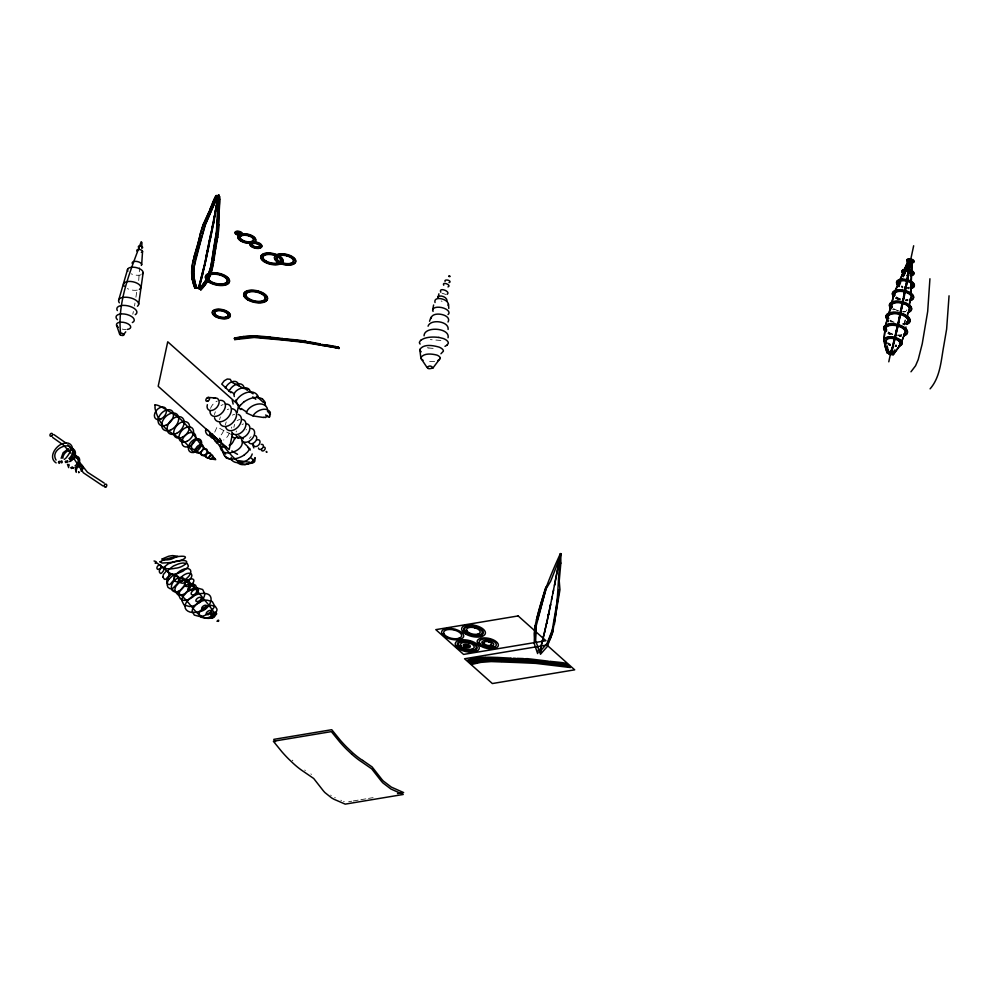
<?xml version="1.0" encoding="UTF-8"?>
<svg xmlns="http://www.w3.org/2000/svg" width="999" height="999" viewBox="0 0 999 999"><rect width="100%" height="100%" fill="white"/><g stroke="black" fill="none" stroke-linecap="round" stroke-linejoin="round"><path stroke-width="0.75" stroke-dasharray="5 3.75" d="M904.994 320.055L904.232 325.125M905.319 319.917L904.557 325M135.914 297.227L137 290.185M134.503 305.969L134.977 303.034M138.711 280.519L139.598 267.682M233.903 427.347L234.54 424.375M132.792 314.235L133.379 311.513M214.748 432.142L217.108 426.873L224.75 431.131M348.676 801.722L351.735 801.21M353.259 800.961L359.365 799.937M360.889 799.687L366.995 798.676M368.519 798.413L373.089 797.652M434.627 361.463L425.899 361.263M440.871 340.459L430.344 339.623M445.879 294.443L442.082 293.231M428.896 348.039L427.297 347.752M442.058 301.348L441.158 300.974M340.834 800.211L341.521 800.486M343.569 801.335L344.255 801.623M226.686 432.067L229.895 433.566M334.677 797.489L335.364 797.826M304.695 770.054L305.382 770.479M330.607 795.092L331.281 795.541M310.839 773.913L311.501 774.4M292.22 760.164L292.857 760.763M906.355 310.926A148.689 106.98 68.2 0 1 906.53 309.927M896.74 346.091A9.153 4.333 12.1 0 1 895.079 346.079M890.534 345.242A9.153 4.333 12.1 0 1 888.061 344.255M896.49 344.98A7.043 3.347 12.1 0 1 895.291 345.03M890.459 344.143A7.043 3.347 12.1 0 1 887.774 342.707M896.64 346.528A9.153 4.333 12.1 0 1 894.992 346.516M890.434 345.679A9.153 4.333 12.1 0 1 888.735 345.055M896.39 345.417A7.043 3.347 12.1 0 1 895.191 345.467M890.371 344.58A7.043 3.347 12.1 0 1 887.686 343.144M901.36 335.976A12.113 5.744 12.1 0 1 899.312 336.076M891.008 334.54A12.113 5.744 12.1 0 1 887.961 333.129M901.835 334.677A10.015 4.745 12.1 0 1 897.739 334.977M892.756 334.053A10.015 4.745 12.1 0 1 887.986 331.705M901.273 336.413A12.113 5.744 12.1 0 1 899.212 336.513M889.822 334.54A12.113 5.744 12.1 0 1 887.874 333.566M901.735 335.115A10.015 4.745 12.1 0 1 897.639 335.414M892.656 334.503A10.015 4.745 12.1 0 1 887.899 332.143M905.681 324.2A12.225 5.794 12.1 0 1 902.896 324.575M891.308 322.128A12.225 5.794 12.1 0 1 890.359 321.616M905.069 323.002A10.127 4.795 12.1 0 1 902.896 323.439M894.23 322.24A10.127 4.795 12.1 0 1 890.384 320.192M905.618 323.201A10.127 4.795 12.1 0 1 902.796 323.876M893.231 322.315A10.127 4.795 12.1 0 1 890.284 320.629M893.443 309.827A11.264 5.345 12.1 0 1 892.669 309.34M905.606 311.326A9.166 4.346 12.1 0 1 902.497 311.476M898.85 310.889A9.166 4.346 12.1 0 1 893.581 308.479M905.506 311.763A9.166 4.346 12.1 0 1 903.258 311.938M897.851 311.076A9.166 4.346 12.1 0 1 896.977 310.776M894.679 309.702A9.166 4.346 12.1 0 1 893.006 308.516M908.153 300.699A10.789 5.107 12.1 0 1 905.319 300.749M899.962 299.762A10.789 5.107 12.1 0 1 895.479 297.702M907.816 299.55A8.679 4.108 12.1 0 1 905.681 299.712M900.561 298.888A8.679 4.108 12.1 0 1 896.428 296.853M898.838 299.85A10.789 5.107 12.1 0 1 895.391 298.139M907.716 299.987A8.679 4.108 12.1 0 1 905.594 300.15M900.461 299.325A8.679 4.108 12.1 0 1 896.328 297.29M909.065 288.349A9.066 4.296 12.1 0 1 907.429 288.349M902.921 287.512A9.066 4.296 12.1 0 1 901.235 286.888M909.34 287.175A6.968 3.297 12.1 0 1 907.629 287.3M902.859 286.413A6.968 3.297 12.1 0 1 901.647 285.889M908.978 288.798A9.066 4.296 12.1 0 1 908.178 288.811M902.821 287.949A9.066 4.296 12.1 0 1 901.96 287.662M909.252 287.612A6.968 3.297 12.1 0 1 907.542 287.737M902.771 286.85A6.968 3.297 12.1 0 1 901.56 286.338M249.5 438.449A4.845 3.284 -48.3 0 1 251.074 436.638M246.066 429.907A7.98 5.395 -48.3 0 1 246.616 429.558M236.151 432.005A8.342 5.644 -48.3 0 1 236.438 430.969M242.02 424.538A8.342 5.644 -48.3 0 1 243.506 423.913M231.481 428.196A8.779 5.932 -48.3 0 1 231.818 427.01M237.125 420.629A8.779 5.932 -48.3 0 1 239.735 419.555M225.524 424.85A9.54 6.456 -48.3 0 1 226.249 421.928M232.405 415.159A9.54 6.456 -48.3 0 1 234.678 414.31M219.618 419.655A10.24 6.931 -48.3 0 1 220.404 416.92M227.273 409.665A10.24 6.931 -48.3 0 1 228.759 409.078M214.473 414.66A10.215 6.918 -48.3 0 1 215.397 411.8M221.066 405.557A10.215 6.918 -48.3 0 1 223.077 404.595M210.527 408.379A9.278 6.281 -48.3 0 1 217.307 401.024M229.258 433.179A9.128 6.181 -48.3 0 1 223.664 440.01M223.539 430.507A8.342 5.644 -48.3 0 1 218.544 437.15M137.275 290.122A8.779 4.158 12.1 0 1 127.348 288.599M141.096 274.787A7.98 3.784 12.1 0 1 131.194 273.838M126.111 329.545A7.243 3.434 12.1 0 1 122.24 329.071M433.141 348.339A21.741 10.302 12.1 0 1 428.896 347.964"/><path stroke-width="1.5" d="M61.151 458.304L63.137 452.722L68.469 448.713M62.825 458.279C62.762 454.095 67.482 449.587 71.416 450.012M67.457 464.31L68.706 467.657M68.906 464.373L69.156 465.884M247.402 390.322L244.206 387.999A9.603 6.494 -48.3 0 0 238.137 383.878A9.603 6.494 -48.3 0 0 229.708 389.985M217.008 220.392L216.446 231.968L214.186 245.042A148.689 106.98 68.2 0 0 213.686 248.064C211.726 260.439 210.989 273.938 203.072 284.29M217.345 220.255L218.119 195.804L218.943 195.317M884.152 337.562L885.389 326.823M910.951 282.979L910.651 294.68M911.275 282.854L910.976 294.555M949.05 295.804L946.627 329.121L943.855 345.342A148.689 83.804 80.5 0 0 943.318 348.376C940.933 362.312 939.822 377.697 930.094 388.848M219.143 211.763L217.707 211.738L218.781 212.375L218.531 224.725L219.118 212.25L218.057 211.626L219.143 211.763L219.593 204.97A80.632 58.017 68.2 0 0 219.78 199.638C218.594 200.112 221.978 194.655 215.921 195.679C212.924 199.538 218.681 198.014 214.885 197.652M252.66 242.108L251.673 241.496L252.984 242.432M910.963 281.918L911.45 272.402M911.288 281.78L911.775 272.265M217.395 237.063L218.431 231.893A58.929 42.408 68.2 0 0 218.581 230.357L218.843 225.087L217.545 224.151L218.519 225.212L218.257 230.494A58.929 42.408 68.2 0 1 218.107 232.018L217.395 237.063L216.259 236.875L217.645 237.375L215.597 248.676L214.136 248.626L215.534 249.126L214.285 257.767L213.848 260.639L212.375 260.589L213.848 260.639M910.201 265.135L910.139 267.257M910.539 265.01L910.464 267.133M193.781 271.716L193.781 268.544M141.758 246.778L141.958 242.395M929.932 278.746L927.684 311.501L922.239 343.781L918.231 359.515L915.571 365.759L910.976 371.79M259.503 247.852L258.516 246.803L259.84 247.665M193.706 269.518L193.818 274.575M218.818 211.9L219.268 205.107A80.632 58.017 68.2 0 0 219.443 199.763L218.506 198.651M142.545 251.461L141.671 264.66M911.525 271.353L911.7 261.738L910.139 260.814L910.189 261.9M911.85 271.216L912.025 261.601L908.341 260.427L899.537 280.657M560.839 563.136L559.228 580.906L559.964 589.735L552.609 632.679L547.077 646.778L540.459 654.283L541.433 649.874L547.015 643.543L552.435 629.695M63.786 443.331C56.044 444.792 47.59 457.542 56.144 462.912M193.943 268.806L193.993 266.596M254.658 461.401L255.107 457.629A5.694 3.859 -48.3 0 1 254.171 459.44L253.022 460.776M419.817 349.475C423.726 343.569 433.279 345.467 439.173 347.14A7.33 3.334 13.6 0 1 443.419 351.161L440.946 353.758M534.715 628.071L534.203 643.431L537.612 653.546L538.536 649.125L535.664 640.584L536.176 625.461M535.239 625.524L534.39 633.591L535.077 641.907L535.639 627.996L546.628 586.313L545.254 588.586L536.463 619.83M244.767 296.441L246.091 296.516M244.93 296.778C247.402 295.392 245.192 297.939 244.817 296.079M194.043 267.832L195.28 259.69L199.713 243.993A148.689 118.844 -32.2 0 0 200.512 241.046L204.882 225.349L217.957 195.542M138.674 304.208L143.157 272.64M886.338 331.481L886.625 329.508M906.592 322.877L906.742 321.865M553.646 624.088C558.841 600.799 557.517 577.135 560.789 553.733L560.839 563.099M554.383 624.487L559.178 589.572L551.885 632.217L546.965 645.004L550.724 637.837L553.159 630.182M907.604 315.759L907.916 313.736A148.689 106.98 68.2 0 1 908.079 312.724M215.197 249.263L213.511 260.764M910.401 299.688L909.552 304.72M279.308 263.873C280.794 263.349 276.536 262.962 279.383 263.424M194.293 265.871L199.875 244.256A148.689 118.844 -32.2 0 0 200.674 241.308L205.419 224.65L216.196 199.6L219.006 194.992M215.272 248.801L217.32 237.512M448.027 322.003C452.46 314.473 431.655 310.477 431.081 318.519M225.699 284.253L224.937 283.778M226.024 284.203L224.688 283.466L225.986 284.403M909.914 300.836L909.577 302.847M554.495 585.402L560.664 553.521L552.897 593.044M554.72 584.802L555.032 582.954M213.624 261.95L212.55 266.084A80.12 57.642 68.2 0 1 211.026 272.29L211.338 272.153A80.12 57.642 68.2 0 0 212.874 265.959L213.524 262.562M292.62 263.661L291.246 263.174L292.557 264.023M218.519 194.867L218.394 195.529M905.956 326.923L905.594 328.933M215.996 195.542L218.119 195.804L216.87 202.535M218.606 195.929L217.357 202.66M909.04 268.306L911.35 259.877L909.552 265.672M910.863 259.752L909.939 264.735M911.35 259.877L909.215 267.42M218.431 197.39A1.536 0.724 12.1 0 0 217.957 197.215L217.857 197.652A1.536 0.724 12.1 0 1 218.344 197.827L218.706 196.666M214.385 215.547L213.586 219.78M214.473 216.234L216.696 203.421M215.072 213.024L215.784 209.241M214.723 216.521L214.248 219.056M214.673 215.16L216.121 207.48L215.072 215.821M215.334 213.162L214.086 219.905M906.805 281.181L904.107 293.768M906.568 281.281L908.865 269.193M907.591 276.985L909.527 268.431M906.967 280.344L908.84 271.99M907.292 281.306L904.595 293.893M907.679 278.047L907.055 281.406M907.454 280.469L910.101 266.621M214.198 217.707L212.163 226.985M213.961 218.331L214.373 216.771M885.027 327.547L884.165 338.524M906.655 282.03L903.908 294.73M907.142 282.155L904.395 294.855M214.423 219.256L212.45 228.059M213.761 219.992L213.361 222.065A58.929 4.708 -75.4 0 1 213.099 223.401L210.364 236.488M214.261 220.13L213.861 222.19A58.929 4.708 -75.4 0 1 213.586 223.526L212.263 229.008M256.905 242.582L256.568 243.606L257.405 242.707L256.83 242.982M257.392 242.732L257.143 243.319M234.777 339.598L234.515 338.112L234.777 339.598L254.183 337.475L282.992 340.072A148.689 70.492 12.1 0 0 286.338 340.422L303.047 342.22L338.973 348.251L304.258 341.945L286.438 339.985A148.689 70.492 12.1 0 1 283.092 339.635L256.431 337.088L256.331 336.039A53.397 25.312 12.1 0 0 245.279 336.313L243.981 337.65L243.843 336.488A72.852 34.54 12.1 0 0 234.54 338.124M244.48 337.687L244.305 336.426M320.691 344.006L309.278 341.82C309.89 344.555 305.619 339.46 303.172 340.771A58.929 27.935 12.1 0 0 301.523 340.534L295.991 339.872L295.642 340.984L295.492 339.822L284.84 338.798M309.403 342.932L309.278 341.82M432.667 309.952L433.616 304.995M440.234 358.316L432.954 367.969C423.089 371.178 429.071 362.362 432.992 367.932M216.321 206.443L217.307 201.348A80.632 6.431 -75.4 0 0 218.132 197.015L218.619 197.153A80.632 6.431 -75.4 0 1 217.807 201.486L216.333 208.254A3.984 1.886 12.1 0 0 215.846 208.104L215.946 207.667A3.984 1.886 12.1 0 1 216.433 207.817L216.333 208.254M215.846 208.104L217.183 203.546M216.321 207.992L216.496 207.105M909.265 268.269L908.74 270.929M295.642 340.984L295.492 339.822M296.129 341.021L295.991 339.872M282.43 338.536L282.58 339.697L282.43 338.536L269.792 337.075L269.43 338.174L269.293 337.013L263.873 336.488A80.12 37.987 12.1 0 0 256.805 336.039L256.968 337.237L256.331 336.039M283.067 339.735L282.929 338.599L282.58 339.697M256.481 337.163L246.041 337.35L234.865 339.161M256.968 337.237L256.818 336.051M269.443 338.149L269.293 337.013M269.93 338.186L269.792 337.075M220.205 444.655C218.956 459.565 244.405 451.773 242.145 441.296M549.937 607.392L552.272 596.603M900.111 312.899L901.672 305.357A148.689 11.863 -75.4 0 1 902.272 302.485L903.895 295.729M900.611 313.024L901.96 306.431M207.193 250.849L209.328 240.472A148.689 11.863 -75.4 0 1 209.927 237.6L210.951 232.742M207.742 249.138L209.665 239.797L208.366 248.601M208.067 249.076L207.28 252.884M548.251 615.509L550.474 604.845M548.451 615.047L550.674 604.345M899.525 315.734L902.159 305.482A148.689 11.863 -75.4 0 1 902.759 302.61L904.382 295.854M901.872 305.369L902.06 304.42A148.689 11.863 -75.4 0 1 902.659 301.548L903.283 298.651M900.024 315.859L900.411 313.961M207.742 251.623L207.38 250.911L206.381 254.683M211.813 229.62L212.362 226.96M212.063 230.894L207.592 251.673L207.605 249.812M210.627 236.763L210.414 237.725A148.689 11.863 -75.4 0 0 209.815 240.597L212.05 229.97M219.68 273.801L219.418 274.425M273.863 253.996L273.601 254.608M287.038 254.782L286.676 255.844L287.525 254.907L286.95 255.207M551.523 599.637L553.633 590.022M899.137 317.645L899.924 314.797M206.868 253.346L207.13 252.085M212.188 230.319L212.537 228.609M207.617 252.21L202.447 274.363M903.496 296.666L904.095 294.755M899.325 317.67L898.526 320.542M899.525 316.708L898.8 321.653M903.358 300.711L903.158 301.686A148.689 11.863 -75.4 0 0 902.559 304.558L899.425 318.731M904.595 294.892L903.171 300.674M900.024 316.833L895.828 334.952M206.181 255.657L206.743 253.908M211.326 231.905L211.576 230.757M207.243 254.046L206.868 255.744A80.12 6.394 -75.4 0 1 205.469 262.163L205.107 263.261L204.882 262.5A53.397 4.258 -75.4 0 1 202.248 273.726L198.614 287.425L199.5 286.626A72.852 5.819 -75.4 0 0 202.347 275.474L201.848 275.349A72.852 5.819 -75.4 0 1 199.013 286.501L198.614 287.425M534.727 628.021C539.747 601.922 549.3 577.584 560.389 553.633L559.178 559.502L550.624 581.318L546.128 588.748L537.375 619.855M899.125 318.644L898.588 322.64M193.569 278.871L192.008 277.497A53.397 42.682 -32.2 0 1 191.958 267.345L193.369 266.908L192.008 266.908A80.12 64.048 -32.2 0 1 193.132 260.602L194.256 256.905M202.347 275.474L201.586 275.986L202.56 274.588M211.85 229.121L212.138 228.047M205.07 263.261L206.506 255.045M205.494 282.193L207.243 281.681A53.397 38.424 68.2 0 0 211.214 272.577L209.915 271.641L211.214 272.577M217.794 224.463L218.856 224.6M207.28 279.383L208.054 279.221M210.165 271.953L211.338 272.153M219.905 274.55L220.167 273.938M237.088 233.204L237.188 232.767A1.536 0.724 12.1 0 1 238.973 232.342L238.886 232.779A1.536 0.724 12.1 0 0 237.088 233.204L235.689 233.217L237.188 232.767M222.702 310.664L223.002 309.952M237.35 233.666A1.536 0.724 12.1 0 0 239.335 234.228L240.784 234.753L239.735 234.128A1.536 0.724 12.1 0 0 239.36 232.942L239.71 231.905L238.886 232.779M239.335 234.228L239.435 233.778A1.536 0.724 12.1 0 1 237.437 233.229M223.189 310.801L223.489 310.09M239.735 234.128L239.822 233.691A1.536 0.724 12.1 0 0 239.448 232.505M248.164 235.24L248.901 234.79L248.564 235.814L248.339 235.052M243.843 336.488L243.981 337.65M258.004 291.995L257.792 291.221L257.43 292.307L257.792 291.221M232.63 433.279L229.133 449.612L158.179 386.301L167.732 341.783L238.674 405.082L237.088 412.512M274.101 254.745L274.363 254.121M287.262 255.532L287.525 254.907M308.903 342.894L308.766 341.733M322.39 345.429A3.984 0.937 -85.4 0 1 322.477 344.98C321.029 344.692 326.773 344.48 329.995 345.517A80.632 38.224 12.1 0 1 335.627 346.541C335.252 347.552 338.649 345.816 338.973 348.251M336.288 347.664L335.627 346.541M336.276 347.777L336.139 346.653M338.873 348.688L338.624 347.19M888.785 361.813L891.37 349.762M907.841 272.902L908.491 269.88M909.14 266.87L913.66 245.766M898.713 320.592L896.303 330.619M546.503 623.663L548.801 612.974M546.69 623.251L548.988 612.499M885.226 326.561L888.386 314.76M898.501 321.578L895.579 333.766M898.775 322.702L893.718 343.619M544.617 632.055L547.052 621.116M547.227 620.754L539.51 652.797L543.256 637.562M887.399 325.562L887.624 324.575M896.465 330.731L894.829 336.963M895.728 333.891L893.768 341.296M545.317 629.22L543.031 638.736L543.369 637.437M885.826 324.85L888.548 315.022M895.966 335.09L892.594 348.014M199.313 237.962L198.239 242.257M199.588 236.8L200.612 232.73L201.935 232.73M199.475 238.224L199.763 237.063M891.857 301.998L894.242 293.157M892.02 302.26L894.405 293.419M201.96 274.238L205.195 262.824M894.954 337.113L893.493 342.382M891.383 303.971L890.896 305.944A148.689 118.844 -32.2 0 1 890.097 308.891L888.673 313.786M891.545 304.233L891.058 306.193A148.689 118.844 -32.2 0 1 890.271 309.141L888.835 314.048M893.618 342.557L892.032 350.224M893.893 341.458L891.82 349.001M893.431 344.705L892.881 346.915M904.22 334.003L903.708 335.926M904.545 333.878L900.224 345.467L893.031 354.707L891.47 353.783L893.218 351.885M438.911 293.818L437.812 298.189M892.219 348.064L890.958 352.31L892.132 350.399M892.307 349.126L892.994 347.09M194.093 257.505L193.282 260.864A80.12 64.048 -32.2 0 0 192.158 267.17L193.531 267.17L191.945 267.345M200.612 232.73L198.426 242.407M891.932 349.175L890.958 352.31M892.419 349.3L891.445 352.447M127.622 269.255L118.756 299.875M193.931 257.255L194.355 256.556M199.113 287.562L202.735 273.863A53.397 4.258 -75.4 0 0 205.369 262.637M275.537 259.328L277.085 259.278L275.574 259.191M194.093 256.656L194.318 255.819L195.654 255.806L194.443 255.369L197.69 244.268L199.113 243.831L197.802 243.831L199.263 244.081L197.69 244.268M198.202 242.37L198.189 243.306M202.185 232.542L200.724 232.292L202.173 227.447A58.929 47.103 -32.2 0 1 202.685 226.011C202.697 223.551 206.656 220.105 204.87 220.754L209.39 210.889M200.886 232.555L202.335 227.697A58.929 47.103 -32.2 0 1 202.847 226.273L204.683 221.191M198.089 242.819L198.127 243.531M888.361 321.616L888.635 320.642M200.886 287L206.743 279.221M206.793 279.033L207.867 279.121M194.48 256.069L195.804 256.069L194.605 255.632L197.852 244.53M261.85 258.666L263.374 258.704L262.063 258.766M263.773 301.611L262.725 300.811L263.823 301.461M903.446 336.875L901.51 342.295M269.78 416.009L270.329 413.074A5.32 3.596 -48.3 0 0 270.205 412.112C266.471 406.431 257.267 410.127 253.846 414.585A5.607 3.796 -48.3 0 0 253.097 415.946L246.341 412.924A7.105 4.808 -48.3 0 1 248.089 409.478C252.31 404.27 263.574 400.724 267.233 408.129A7.517 5.082 -48.3 0 1 267.37 409.415M141.196 241.721C130.469 270.941 117.158 301.361 120.579 333.279M429.545 321.253L430.969 317.282M894.904 291.221L899.088 281.618M895.067 291.471L899.699 280.919M266.121 451.848L266.908 452.322L266.546 451.436M211.189 206.406C207.755 212.25 214.073 208.966 210.09 209.203M211.463 205.707L212.55 202.922A80.632 64.448 -32.2 0 1 214.66 198.089M211.351 206.668L211.626 205.969M905.594 271.004L904.844 272.939M905.756 271.253L905.007 273.202M906.355 269.056L910.301 260.427M210.252 209.453L212.712 203.184A80.632 64.448 -32.2 0 1 214.822 198.339M250.786 244.755L252.11 245.392L250.637 245.117M906.905 268.344L910.951 260.814M904.058 274.875L904.457 273.913M904.232 275.137L904.619 274.176M209.84 209.802L209.802 210.564M209.628 210.976L205.032 221.004L206.156 221.441L204.845 221.441M217.857 197.652L218.694 196.778M218.344 197.827L218.619 197.153M207.105 251.548L207.38 250.911M204.67 263.149L204.982 262.05A80.12 6.394 -75.4 0 0 206.381 255.619M201.586 275.986L202.472 274.962M239.36 232.942L239.148 232.155M454.358 630.069L455.119 629.57L454.845 630.194M474.687 627.772L475.449 627.272L475.174 627.909M468.643 642.769L469.443 642.195L469.13 642.906M469.143 641.495L469.905 640.996L469.63 641.633M475.412 626.498L476.173 625.973L475.899 626.635M488.561 641.745L489.31 641.246L489.048 641.882M489.398 639.535L490.147 639.035L489.885 639.672M903.246 276.81L903.658 275.849M238.973 238.798L239.011 238.099L240.247 238.087L238.973 238.798L240.384 238.349L239.173 238.349M898.825 286.388L899.699 284.478M898.988 286.651L899.425 285.689M437.687 296.99C440.334 294.368 447.714 297.34 446.978 301.198M900.149 279.957L908.341 260.427M901.935 279.695L902.384 278.733M900.149 283.516L900.599 282.567M901.135 343.144L894.205 353.446M236.076 233.029C238.786 232.792 235.514 234.328 235.901 232.767M215.047 197.914L216.159 195.804M206.743 278.858L210.876 267.095L214.011 247.927A148.689 106.98 68.2 0 1 214.523 244.905L217.07 228.746L218.119 195.804M213.948 616.458L213.998 616.371A24.201 13.636 80.5 0 1 214.872 614.947M78.521 471.765L78.784 472.614M206.918 281.805L206.768 282.455M227.46 317.707L226.261 316.995L227.772 317.595M70.017 461.301L73.826 458.054M448.114 329.445C449.213 321.241 430.544 318.631 428.059 326.198M240.459 405.182L244.256 401.536M81.056 469.98L82.055 466.995L80.007 465.846M123.002 335.439L125.749 331.818M202.872 284.852L199.126 288.898L201.024 289.685A72.852 52.41 68.2 0 0 206.568 282.842L205.245 281.88L206.543 282.817M894.342 350.549L894.892 349.875M78.896 472.577L78.684 471.74M448.101 305.494C450.337 299.25 433.017 295.017 435.027 302.547M893.556 351.748L894.117 351.099M68.919 458.553C75.062 454.17 73.926 441.108 64.648 443.156M448.064 337.762C450.287 327.834 424.188 325.799 424.063 335.826M909.702 261.051L911.013 261.338M910.963 261.501L909.677 261.214M200.637 287.512L199.126 288.898M892.981 352.397L891.47 353.783M439.647 359.39L437.737 360.589M893.031 354.707L893.955 353.958M81.194 471.178C84.066 469.493 83.354 463.786 79.57 464.997M70.055 458.941L72.153 457.28M65.784 458.266C83.254 437.475 47.79 446.203 56.069 460.077M420.641 340.259L419.418 342.27A8.392 3.971 12.1 0 0 420.117 344.081M447.115 345.179L448.339 343.169A8.392 3.971 12.1 0 0 443.456 338.561L438.848 337.4M248.601 459.128L250.474 457.28A7.08 4.795 -48.3 0 0 252.198 453.958M69.967 459.453C77.31 454.932 69.992 445.104 77.885 459.415M75.075 465.809C78.933 463.736 79.932 456.293 74.65 457.754M244.318 454.907L247.477 452.085A8.504 5.757 -48.3 0 0 249.6 448.339L250.237 450.037M64.273 459.39L65.047 458.853M212.675 434.115C205.12 440.659 202.435 421.753 210.314 433.104M229.171 445.242C234.191 444.805 233.841 434.29 238.037 438.186M69.705 461.6C74.113 459.602 78.309 451.685 72.79 448.663M74.863 467.669C80.082 466.108 82.38 455.357 74.913 456.231M78.509 465.397L75.375 469.006L76.249 472.39M207.367 397.764L207.43 397.727A2.473 1.673 -48.3 0 1 208.092 397.49M79.208 466.083L76.798 468.144L76.174 470.804M217.794 195.929L219.68 196.716M218.406 198.664L219.755 199.138M239.435 233.778L240.784 234.353L239.822 233.691M910.139 260.814L910.551 263.936M447.115 294.318C451.336 291.433 438.099 286.676 440.796 292.207M226.161 446.565L222.602 446.99L219.63 446.016L217.682 443.344L217.745 439.66L218.769 441.396M254.545 461.763A3.771 2.56 -48.2 0 1 251.686 463.074L245.055 464.61C229.42 460.202 224.862 440.946 209.603 435.352M478.334 661.613C476.773 661.388 478.334 663.723 476.985 661.875A63.761 30.232 12.1 0 0 473.289 662.749L471.178 663.348L471.84 664.397L480.806 662.374L491.183 661.575L515.084 662.449A148.689 70.492 12.1 0 0 518.344 662.574L535.789 663.386L570.379 667.532C569.492 664.997 566.533 667.12 566.758 665.983A80.632 38.224 12.1 0 0 561.151 665.322L553.958 664.61L553.871 665.297L553.359 664.547M448.913 275.861L449.937 276.099M449.85 276.661L448.851 276.423M397.515 793.593L403.621 792.569L391.308 787.1L383.379 781.068A38.699 21.816 80.5 0 1 381.543 778.995L372.09 766.92L362.687 760.401M448.014 286.925C452.247 285.214 441.583 280.981 443.706 285.19M244.206 336.875L245.205 336.763A53.397 25.312 12.1 0 1 256.231 336.476M70.367 448.314L71.503 448.339M200.724 232.292L202.085 232.979L200.774 232.992M908.503 260.689L910.464 260.689M194.805 287.862L196.915 288.112L194.805 287.862A72.852 58.229 -32.2 0 1 192.195 278.883M213.174 313.586C217.307 314.91 212.287 312.837 213.399 314.148M887.149 352.747C891.52 352.185 887 354.295 886.812 351.885M466.758 630.619L465.422 630.631L466.908 630.881M464.073 630.706L462.699 630.719L464.223 630.968M443.981 633.903L442.644 633.903L444.13 634.165M479.557 643.156L478.221 643.156L479.707 643.406M483.966 643.269L482.617 643.269L484.103 643.518M457.679 645.754L456.356 645.766L457.829 646.016M460.626 645.666L459.128 645.666L460.776 645.928M465.372 645.854L463.886 645.604L465.284 645.604A1.536 0.724 12.1 0 1 467.082 645.179L467.832 644.68L467.557 645.342A1.536 0.724 12.1 0 1 467.932 646.528L468.981 647.14L467.532 646.615A1.536 0.724 12.1 0 1 465.546 646.066M516.895 658.366L523.301 658.566C523.526 659.253 526.76 658.266 529.208 658.89A58.929 27.935 12.1 0 1 530.831 659.028L548.401 661.176M518.593 659.889L524.999 660.089C525.224 660.764 528.459 659.777 530.906 660.401A58.929 27.935 12.1 0 1 532.529 660.539L550.099 662.687M520.504 661.6L526.91 661.8C527.147 662.474 530.369 661.488 532.817 662.112A58.929 27.935 12.1 0 1 534.453 662.25L552.01 664.397M515.609 658.329L513.049 658.241M517.307 659.852L514.735 659.765M519.218 661.563L516.533 661.463M513.249 659.702L512.674 660.376L512.262 659.652L499.875 659.003L499.8 659.702L499.388 658.978L494.105 658.803A80.12 37.987 12.1 0 0 487.287 658.828L487.712 659.577L486.825 658.841A53.397 25.312 12.1 0 0 476.398 659.889C474.862 659.715 476.411 661.987 475.074 660.164M511.176 658.166L511.451 658.878L510.564 658.141L498.176 657.479L498.101 658.191L497.689 657.467L492.407 657.292A80.12 37.987 12.1 0 0 485.589 657.317L486.014 658.066L485.127 657.33A53.397 25.312 12.1 0 0 474.7 658.378C473.164 658.204 474.712 660.476 473.376 658.653A63.761 30.232 12.1 0 0 469.68 659.527L467.557 660.127L468.231 661.176L477.197 659.153L487.574 658.353L511.463 659.228A148.689 70.492 12.1 0 0 514.735 659.352L532.18 660.164L566.758 664.31C565.884 661.775 562.924 663.898 563.149 662.762A80.632 38.224 12.1 0 0 557.542 662.1L550.349 661.388L550.262 662.062L549.75 661.313M514.785 661.388L515.072 662.1L514.173 661.363L501.785 660.714L501.71 661.413L501.298 660.689L496.016 660.514A80.12 37.987 12.1 0 0 489.198 660.539L489.622 661.288L488.736 660.551A53.397 25.312 12.1 0 0 478.309 661.6M208.366 397.477L215.359 397.927M322.477 344.98L322.964 345.017A3.984 0.937 -85.4 0 0 322.877 345.479M263.736 417.507L253.097 415.946M295.404 340.259L284.74 339.235M295.891 340.322L301.423 340.971A58.929 27.935 12.1 0 1 303.072 341.208L308.666 342.17M551.448 662.837L551.96 663.586L552.047 662.899L559.228 663.611A80.632 38.224 12.1 0 1 564.847 664.273C564.61 665.421 567.569 663.286 568.456 665.821L533.866 661.675L516.433 660.876A148.689 70.492 12.1 0 1 513.161 660.739L489.273 659.864L478.896 660.664L469.93 662.687L469.255 661.638L471.378 661.038A63.761 30.232 12.1 0 1 475.074 660.164M283.953 338.711L282.842 339.036M269.193 337.462L263.773 336.925A80.12 37.987 12.1 0 0 256.718 336.488M269.693 337.512L282.342 338.973M249.275 462.25L237.712 460.527A5.432 3.671 -48.3 0 0 237.812 461.9L238.536 463.161M171.666 589.26L179.146 593.731M322.652 344.792L329.907 345.954A80.632 38.224 12.1 0 1 335.539 346.978M320.979 344.505L309.178 342.27M336.051 347.09L338.524 347.64M244.231 388.636L232.03 382.367L230.22 379.283L227.248 379.033L224.226 380.794L221.741 384.078L230.931 392.732M231.119 434.165L232.33 434.802M161.638 406.993L175.2 415.047A66.933 37.725 80.5 0 1 181.718 420.342L185.689 424.513A92.994 52.41 80.5 0 1 190.834 430.731L198.214 441.083A66.109 37.263 80.5 0 0 202.06 445.841L210.589 454.283A60.627 34.166 80.5 0 1 214.123 457.879L215.697 459.652L212.188 459.14A59.778 33.691 80.5 0 1 210.514 458.766A51.848 29.221 80.5 0 1 207.168 457.517L200.537 453.833A93.394 52.635 80.5 0 1 199.325 453.047L195.005 449.363L193.556 452.46L186.863 444.293A48.539 27.348 80.5 0 0 182.342 440.184L169.98 431.88A71.041 40.035 80.5 0 1 168.307 430.681A40.085 22.59 80.5 0 1 163.224 425.886A35.115 19.793 80.5 0 1 159.091 419.518A29.545 16.658 80.5 0 1 155.707 410.876M249.313 391.458L253.109 393.806M891.807 353.646L893.368 354.57M279.708 263.286L278.684 262.687L279.645 263.748M217.72 236.925L216.683 236.313L217.645 237.375M215.597 248.676L214.573 248.064L215.534 249.126M199.463 288.761L201.024 289.685M478.546 633.903L479.595 634.527L478.196 634.028M480.956 635.314L482.042 635.963L480.619 635.451M490.771 645.254L491.82 645.878L490.422 645.379M494.205 647.177L495.254 647.802L493.868 647.302M459.44 638.136L460.489 638.761L459.103 638.261M472.552 648.988L473.738 649.687L472.202 649.113M474.75 650.411L475.799 651.036L474.413 650.536M262.287 398.663L264.785 401.648A8.017 5.42 -48.3 0 1 264.91 403.771L265.559 405.469M226.298 457.779L223.788 454.782A8.017 5.42 -48.3 0 1 223.664 452.659L225.662 454.12M104.208 483.066L87.413 472.19L79.346 461.963M102.984 485.951L83.367 472.777L73.776 458.404M53.796 434.528L65.884 442.994M52.585 437.412L63.674 445.242L70.767 453.109M72.452 450.349L73.402 451.298M154.046 560.976C158.841 561.55 153.546 565.122 155.732 562.162A60.627 34.166 80.5 0 1 159.453 564.959M240.884 409.578L238.973 408.091A8.554 5.782 -48.3 0 1 240.459 405.182M256.568 396.291L263.187 402.222M210.464 433.241L215.359 437.337M159.453 564.984L168.282 572.04A66.109 37.263 80.5 0 0 172.59 574.587L181.331 578.596A92.994 52.41 80.5 0 1 187.063 582.055L191.259 585.214A66.933 37.725 80.5 0 1 197.602 591.321M351.735 754.183L346.591 749.325A158.391 89.273 80.5 0 1 339.722 741.92L331.343 731.618L273.351 741.27L281.73 751.573A158.391 89.273 80.5 0 0 288.611 758.978L293.743 763.848A125.549 70.754 80.5 0 0 304.283 772.027L313.698 778.483L323.139 790.559A38.699 21.816 80.5 0 0 324.975 792.619L331.543 797.864A78.421 44.193 80.5 0 0 334.265 799.387L345.217 804.133L403.209 794.48L390.896 789.01L382.967 782.966A38.699 21.816 80.5 0 1 381.131 780.906L371.69 768.83L362.275 762.312A125.549 70.754 80.5 0 1 351.748 754.145M243.032 442.058L247.939 446.803M67.832 444.755L71.553 448.826M197.59 591.358L209.703 606.206M275.537 741.608L273.763 739.372L331.755 729.707L340.122 740.009A158.391 89.273 80.5 0 0 347.003 747.414L352.147 752.284A125.549 70.754 80.5 0 0 362.674 760.476M421.103 358.579L427.16 367.657M231.98 460.039L231.668 459.515A7.692 5.207 -48.3 0 1 231.343 458.628A7.492 5.07 -48.3 0 1 231.206 457.455M192.158 278.434L192.17 277.759M234.303 396.528C231.656 389.71 248.913 382.992 250.449 392.195M222.889 450.974L220.642 445.779M235.776 400.05L237.712 405.094M889.26 352.997L888.461 351.011M888.773 351.873L889.098 352.734M887.312 352.997L886.5 351.011M196.915 288.112L196.116 286.126M196.591 287.25L195.542 284.365M116.558 325.137L119.643 334.141M888.623 351.261L887.886 349.25M886.675 351.273L885.926 349.263M322.739 344.355L322.964 345.017M888.049 349.513L888.323 350.399M886.375 350.399L885.414 347.49M195.979 285.514L195.267 283.491M155.694 410.889L155.582 410.489A9.003 5.07 80.5 0 1 154.945 407.58L155.057 407.442A24.201 13.636 80.5 0 0 154.982 405.169M887.611 348.376L887.137 346.578M885.826 348.639L884.964 345.691M195.429 283.741L194.793 281.693M887.524 347.739L886.925 345.679M195.18 282.854L194.58 280.794M885.339 346.853L884.764 344.78M194.743 281.056L193.918 277.123M884.927 345.042L884.44 342.944M194.543 280.145L193.719 275.262M886.4 342.944L886.55 343.856A9.153 4.333 12.1 0 1 886.95 337.637A9.153 4.333 12.1 0 1 899.849 340.11A9.153 4.333 12.1 0 1 898.738 346.241M884.752 344.131L884.04 339.21M886.263 342.008L886.563 343.194M419.842 349.887L420.841 357.867M884.465 342.282L884.003 338.261M162.999 577.16L164.41 579.295A2.822 1.911 -48.3 0 0 166.046 579.02L168.519 576.236A6.219 4.208 -48.3 0 0 169.168 573.189L167.757 571.053A2.822 1.911 -48.3 0 0 166.121 571.316L163.649 574.1A6.219 4.208 -48.3 0 0 162.999 577.16M193.968 276.448L193.606 272.415M448.526 304.046L448.776 308.466M219.355 196.853L219.43 199.263M208.292 279.208A10.127 4.795 12.1 0 0 224.413 283.554A10.127 4.795 12.1 0 0 221.591 275.112A10.127 4.795 12.1 0 0 207.58 277.085A10.127 4.795 12.1 0 1 208.441 275.761M210.202 274.787A10.127 4.795 12.1 0 1 225.337 277.685A10.127 4.795 12.1 0 1 222.128 284.415A10.127 4.795 12.1 0 1 208.017 279.383M251.323 242.295A6.094 2.885 12.1 0 1 261.214 244.443A6.094 2.885 12.1 0 1 256.468 247.952A6.094 2.885 12.1 0 1 250.187 243.144M251.236 242.732A6.094 2.885 12.1 0 1 261.214 244.992A6.094 2.885 12.1 0 1 255.969 248.339A6.094 2.885 12.1 0 1 250.299 243.331M241.196 234.678A3.634 1.723 12.1 0 1 235.377 233.129A3.634 1.723 12.1 0 1 238.711 231.268A3.634 1.723 12.1 0 1 241.983 234.241M241.333 235.04A3.634 1.723 12.1 0 1 235.552 233.878A3.634 1.723 12.1 0 1 237.774 231.618A3.634 1.723 12.1 0 1 242.158 234.203M194.992 288.099A72.852 58.229 -32.2 0 1 192.357 279.146M192.145 277.772A53.397 42.682 -32.2 0 1 192.12 267.607M206.231 282.967A72.852 52.41 68.2 0 1 200.674 289.797M210.889 272.702A53.397 38.424 68.2 0 1 206.943 281.83M234.44 338.561A72.852 34.54 12.1 0 1 243.731 336.9M907.591 313.861A148.689 106.98 68.2 0 1 907.754 312.862M886.725 343.481A9.153 4.333 12.1 0 1 887.05 337.2A9.153 4.333 12.1 0 1 899.949 339.672A9.153 4.333 12.1 0 1 898.825 345.804M886.388 341.071A7.043 3.347 12.1 0 1 893.78 338.162A7.043 3.347 12.1 0 1 899.537 343.818M886.288 341.508A7.043 3.347 12.1 0 1 893.331 338.536A7.043 3.347 12.1 0 1 899.674 343.968M884.702 330.444A12.113 5.744 12.1 0 1 889.572 323.876A12.113 5.744 12.1 0 1 905.069 327.909A12.113 5.744 12.1 0 1 903.97 335.452M886.263 329.87A10.015 4.745 12.1 0 1 896.028 325.15A10.015 4.745 12.1 0 1 904.694 333.279M885.102 331.456A12.113 5.744 12.1 0 1 888.86 324.413A12.113 5.744 12.1 0 1 904.744 328.172A12.113 5.744 12.1 0 1 903.87 335.889M886.175 330.307A10.015 4.745 12.1 0 1 896.927 325.799A10.015 4.745 12.1 0 1 903.645 334.415M887.562 319.48A12.225 5.794 12.1 0 1 891.37 312.375A12.225 5.794 12.1 0 1 907.404 316.171A12.225 5.794 12.1 0 1 906.518 323.963M888.635 318.331A10.127 4.795 12.1 0 1 899.013 313.661A10.127 4.795 12.1 0 1 906.83 322.153M887.474 319.93A12.225 5.794 12.1 0 1 891.27 312.812A12.225 5.794 12.1 0 1 907.304 316.608A12.225 5.794 12.1 0 1 906.418 324.4M888.536 318.768A10.127 4.795 12.1 0 1 898.925 314.098A10.127 4.795 12.1 0 1 906.73 322.59M890.409 307.33A11.264 5.345 12.1 0 1 894.942 301.223A11.264 5.345 12.1 0 1 909.352 304.97A11.264 5.345 12.1 0 1 908.328 311.988M892.307 307.242A9.166 4.346 12.1 0 1 900.973 302.485A9.166 4.346 12.1 0 1 908.466 310.252M891.295 308.803A11.264 5.345 12.1 0 1 893.73 301.848A11.264 5.345 12.1 0 1 908.84 305.082A11.264 5.345 12.1 0 1 908.241 312.425M891.907 307.23A9.166 4.346 12.1 0 1 900.848 302.922A9.166 4.346 12.1 0 1 908.778 310.352M893.755 296.278A10.789 5.107 12.1 0 1 897.102 290.01A10.789 5.107 12.1 0 1 911.25 293.356A10.789 5.107 12.1 0 1 910.464 300.224M894.929 295.254A8.679 4.108 12.1 0 1 903.833 291.258A8.679 4.108 12.1 0 1 910.526 298.539M893.668 296.715A10.789 5.107 12.1 0 1 897.015 290.447A10.789 5.107 12.1 0 1 911.15 293.793A10.789 5.107 12.1 0 1 910.376 300.674M894.617 295.267A8.679 4.108 12.1 0 1 904.982 292.008A8.679 4.108 12.1 0 1 909.477 299.5M903.72 273.576A6.094 2.885 12.1 0 1 904.345 269.293A6.094 2.885 12.1 0 1 913.148 271.578A6.094 2.885 12.1 0 1 910.376 275.312M904.744 272.764A3.984 1.886 12.1 0 1 905.706 270.279A3.984 1.886 12.1 0 1 911.1 271.566A3.984 1.886 12.1 0 1 910.464 274.126M903.62 274.013A6.094 2.885 12.1 0 1 904.107 269.755A6.094 2.885 12.1 0 1 912.861 271.828A6.094 2.885 12.1 0 1 910.788 275.712M908.591 275.699A6.094 2.885 12.1 0 1 906.755 275.362M904.644 273.202A3.984 1.886 12.1 0 1 905.506 270.741A3.984 1.886 12.1 0 1 910.851 271.89A3.984 1.886 12.1 0 1 910.638 274.488M908.441 261.8A3.634 1.723 12.1 0 1 908.029 259.003A3.634 1.723 12.1 0 1 913.536 260.302A3.634 1.723 12.1 0 1 911.563 262.537M908.978 262.512A3.634 1.723 12.1 0 1 907.604 259.553A3.634 1.723 12.1 0 1 913.311 260.614A3.634 1.723 12.1 0 1 911.475 262.974M898.601 285.389A9.066 4.296 12.1 0 1 900.099 279.395A9.066 4.296 12.1 0 1 912.749 282.392A9.066 4.296 12.1 0 1 910.501 288.199M905.643 288.149A9.066 4.296 12.1 0 1 904.732 287.987M899.525 284.39A6.968 3.297 12.1 0 1 901.51 280.382A6.968 3.297 12.1 0 1 910.526 282.292A6.968 3.297 12.1 0 1 910.751 286.775M906.305 287.225A6.968 3.297 12.1 0 1 904.907 287M897.614 285.027A9.066 4.296 12.1 0 1 900.886 279.683A9.066 4.296 12.1 0 1 912.961 283.104A9.066 4.296 12.1 0 1 910.401 288.649M899.425 284.827A6.968 3.297 12.1 0 1 901.41 280.819A6.968 3.297 12.1 0 1 910.426 282.729A6.968 3.297 12.1 0 1 910.663 287.225M906.892 287.724A6.968 3.297 12.1 0 1 904.819 287.437M263.998 447.127A2.21 1.486 -48.3 0 1 265.097 448.938A2.21 1.486 -48.3 0 1 262.849 450.961A2.21 1.486 -48.3 0 1 261.551 449.35M261.263 444.43A2.922 1.973 -48.3 0 1 263.361 446.141A2.922 1.973 -48.3 0 1 260.914 449.275A2.922 1.973 -48.3 0 1 258.491 447.989M257.23 439.835A3.921 2.647 -48.3 0 1 260.015 442.008A3.921 2.647 -48.3 0 1 257.03 446.228A3.921 2.647 -48.3 0 1 253.534 445.054M255.17 435.502A4.845 3.284 -48.3 0 1 254.945 441.995A4.845 3.284 -48.3 0 1 248.788 442.033M251.161 428.421A7.98 5.395 -48.3 0 1 251.935 438.998A7.98 5.395 -48.3 0 1 241.433 439.148M246.341 423.651A8.342 5.644 -48.3 0 1 247.078 434.715A8.342 5.644 -48.3 0 1 236.126 434.877M242.195 419.405A8.779 5.944 -48.3 0 1 243.381 430.569A8.779 5.944 -48.3 0 1 231.731 432.08M238.299 414.398A9.54 6.456 -48.3 0 1 237.725 427.297A9.54 6.456 -48.3 0 1 225.674 426.998M232.168 408.716A10.24 6.931 -48.3 0 1 233.416 421.99A10.24 6.931 -48.3 0 1 219.842 423.014M225.324 404.046A10.215 6.918 -48.3 0 1 231.318 410.701A10.215 6.918 -48.3 0 1 223.189 421.054A10.215 6.918 -48.3 0 1 214.498 417.832M213.499 398.226A7.243 4.908 -48.3 0 1 219.106 402.759A7.243 4.908 -48.3 0 1 211.776 410.464A7.243 4.908 -48.3 0 1 207.33 404.707M220.304 400.287A9.278 6.281 -48.3 0 1 225.25 407.267A9.278 6.281 -48.3 0 1 216.583 416.233A9.278 6.281 -48.3 0 1 209.99 410.951M209.653 606.356A36.239 20.43 80.5 0 1 215.047 614.71M214.023 616.62A9.003 5.07 80.5 0 1 212.55 617.669C199.126 622.052 192.095 604.944 183.691 597.739A48.539 27.348 80.5 0 0 179.158 593.681M236.151 401.186A8.641 5.844 -48.3 0 1 237.063 399.488C241.059 393.369 252.647 388.161 257.717 395.554A8.367 5.657 -48.3 0 1 258.017 396.541A8.192 5.544 -48.3 0 1 258.117 397.527M232.23 400.387A40.472 16.558 -81.6 0 1 233.129 404.071M231.268 391.808A54.708 31.906 -75.2 0 1 233.966 393.743M252.71 396.903A41.721 22.315 51.9 0 1 255.794 399.3M265.06 403.196A73.451 41.446 60 0 1 263.361 401.648M244.318 401.685A21.728 14.698 -48.3 0 1 262.188 398.801M239.236 407.654A73.264 37.025 -80.5 0 1 238.511 405.944M246.578 411.875A46.441 35.077 66.9 0 1 241.296 408.491M267.682 415.734A45.779 12.438 86.8 0 1 265.597 415.01M270.442 414.398A62.562 17.945 78.8 0 1 267.432 411.126M269.48 415.971A26.349 7.88 11.1 0 1 269.618 417.02M268.868 416.758A3.834 2.597 -48.2 0 1 269.268 416.958M265.172 417.607A4.308 2.922 -48.2 0 1 268.793 416.883M265.309 417.345A18.631 5.907 1.7 0 1 263.923 417.232M228.933 391.183A8.067 5.457 -48.3 0 1 229.545 389.935M247.24 388.698A57.38 30.47 63.3 0 1 249.201 389.76M225.399 388.186A8.229 5.569 -48.3 0 1 225.849 387.212A8.392 5.669 -48.3 0 1 233.529 381.381A8.392 5.669 -48.3 0 1 238.699 385.614M221.316 441.034A9.128 6.181 -48.3 0 1 219.605 441.321M219.53 441.533A9.503 6.419 -48.3 0 1 213.349 437.475M232.118 436.625A54.433 34.278 71.5 0 1 235.165 438.648M213.436 437.425A7.867 5.32 -48.3 0 1 213.499 435.776M209.877 434.265A8.379 5.669 -48.3 0 0 214.997 438.536A8.342 5.644 -48.3 0 0 216.633 438.086M209.852 434.278A8.117 5.495 -48.3 0 1 209.952 432.767M238.773 435.801A43.531 34.69 74.4 0 1 243.294 438.836M214.947 440.834A57.043 24.388 80.8 0 1 217.095 443.444M244.33 454.957A21.841 14.773 -48.3 0 1 234.553 458.791A21.416 14.486 -48.3 0 1 226.249 457.854M249.4 448.813A73.089 52.735 72.3 0 1 247.715 447.265M223.426 453.421A73.102 28.521 88 0 1 222.64 451.735M219.568 438.324A42.22 16.633 -85.8 0 1 221.341 441.258M254.533 460.239A63.349 26.798 -79.9 0 1 251.036 458.066M253.821 447.927A46.316 14.823 88.6 0 1 252.422 443.768M248.639 459.215A15.584 10.539 -48.3 0 1 239.847 462.637M239.86 462.549A15.822 10.702 -48.3 0 1 231.843 460.177M253.084 460.864A13.487 9.128 -48.3 0 1 245.117 464.423A13.374 9.041 -48.3 0 1 238.436 463.274M251.661 463.074A3.796 2.572 -48.2 0 1 249.338 462.362M237.55 454.32A62.263 36.051 54.9 0 1 231.855 450.899M231.069 459.64A46.391 32.293 59.1 0 1 225.125 456.431M154.945 404.757A36.239 20.43 80.5 0 1 161.613 407.167M139.348 247.889A2.21 1.049 12.1 0 1 139.273 246.079M139.261 246.079A2.21 1.049 12.1 0 1 142.27 246.865A2.21 1.049 12.1 0 1 141.696 248.239M118.357 327.36A7.243 3.434 12.1 0 1 119.106 322.39A7.243 3.434 12.1 0 1 129.408 324.787A7.243 3.434 12.1 0 1 127.348 329.445M137.338 251.398A2.922 1.386 12.1 0 1 137.974 249.525A2.922 1.386 12.1 0 1 141.983 250.499A2.922 1.386 12.1 0 1 141.371 252.372M132.33 263.699A4.845 2.298 12.1 0 1 137.15 261.501A4.845 2.298 12.1 0 1 141.321 265.409M127.86 271.228A7.98 3.784 12.1 0 1 135.864 267.482A7.98 3.784 12.1 0 1 142.32 274.113M124.213 286.214A8.779 4.158 12.1 0 1 132.954 281.793A8.779 4.158 12.1 0 1 139.373 289.385M119.343 302.797A10.24 4.858 12.1 0 1 129.146 297.565A10.24 4.858 12.1 0 1 137.437 306.243M117.333 310.564A10.215 4.845 12.1 0 1 128.172 305.906A10.215 4.845 12.1 0 1 135.252 314.673M117.383 319.692A9.278 4.396 12.1 0 1 119.468 314.173A9.278 4.396 12.1 0 1 131.556 316.483A9.278 4.396 12.1 0 1 132.343 322.552M445.104 281.368A2.585 1.224 12.1 0 1 446.391 280.032A2.585 1.224 12.1 0 1 449.675 281.056A2.585 1.224 12.1 0 1 448.988 282.58M433.067 311.426A8.342 3.959 12.1 0 1 441.595 307.542A8.342 3.959 12.1 0 1 448.014 314.56M420.854 340.334A21.741 10.302 12.1 0 1 438.861 337.462M446.903 345.092A21.741 10.302 12.1 0 1 444.967 346.341M421.203 351.81A7.33 3.334 13.6 0 1 419.855 349.488M423.039 360.252A5.594 2.647 12.1 0 1 420.904 357.542C424.163 352.822 431.905 353.821 436.875 355.082A5.594 2.647 12.1 0 1 440.184 358.316M58.516 462.212C59.84 466.233 60.415 458.653 58.516 462.212M65.36 461.813C66.558 464.597 66.384 459.003 65.36 461.813M71.104 467.844C72.078 470.192 72.165 465.559 71.104 467.769M77.485 472.29L77.485 472.29M185.002 605.943C184.528 610.676 190.01 612.862 193.956 612.437A24.151 16.334 -48.3 0 0 198.751 611.638C209.44 611.513 218.169 592.569 202.66 593.418A24.151 16.334 -48.3 0 0 197.864 594.218C192.295 595.966 186.076 599.737 185.002 605.943M61.039 461.363C61.975 465.734 62.962 459.278 61.039 461.363M67.145 461.213C67.994 464.335 68.194 459.552 67.145 461.213M72.64 467.332L73.289 468.331L72.64 467.27M213.798 459.053L214.91 458.479L213.811 459.016M217.233 621.228C219.817 622.265 218.656 618.356 217.245 621.178M164.311 566.945L166.221 568.768L171.516 568.843A31.556 15.022 -31.1 0 0 175.599 568.169C182.23 568.031 194.48 559.24 179.795 560.639A31.556 15.022 -31.1 0 0 175.724 561.313L168.307 563.773L164.311 566.945M167.894 571.228L168.893 573.613L173.152 574.25A16.483 7.505 -29.9 0 0 177.71 573.389L182.767 571.303L187.188 568.006A6.356 2.897 -29.9 0 0 188.374 566.046L187.362 563.648L183.117 563.011A16.483 7.505 -29.9 0 0 178.559 563.886L173.489 565.958L169.081 569.255A6.356 2.897 -29.9 0 0 167.894 571.228M162.075 559.028L163.361 559.902L167.045 559.865A36.089 20.554 -37.7 0 0 171.328 559.153L177.71 556.268L172.715 555.594A36.089 20.554 -37.7 0 0 168.419 556.306L162.075 559.028M193.806 278.696L192.233 278.871L193.806 278.696M160.027 561.863L162.063 563.036L169.293 562.662A63.299 31.281 -32.3 0 0 175.262 561.625C184.977 560.514 191.471 554.457 176.711 556.743A63.299 31.281 -32.3 0 0 170.742 557.792L163.786 559.74L160.027 561.863M192.882 608.391L192.57 609.14A6.606 4.583 -46.8 0 0 192.22 611.301L194.281 615.084L199.513 616.47A18.407 12.775 -46.8 0 0 204.533 615.596L210.602 612.162L213.986 607.479A6.606 4.583 -46.8 0 0 214.335 605.332L212.275 601.548L207.043 600.149A18.407 12.775 -46.8 0 0 202.023 601.036L196.84 603.746L192.882 608.391M167.595 578.084L167.382 578.583A7.88 5.332 -48.3 0 0 166.796 581.843L167.42 583.753L168.794 584.54A3.259 2.198 -48.3 0 0 170.08 584.328L173.639 580.244A7.88 5.332 -48.3 0 0 174.226 576.985L173.614 575.074L172.24 574.288A3.259 2.198 -48.3 0 0 170.941 574.5L167.595 578.084M183.017 596.54L182.592 597.427A8.079 5.47 -48.3 0 0 181.88 600.724L183.978 604.969L189.348 606.493A17.97 12.163 -48.3 0 0 194.543 605.431L199.9 602.322L204.021 597.04A8.079 5.47 -48.3 0 0 204.733 593.743L202.647 589.51L197.265 587.986A17.97 12.163 -48.3 0 0 192.083 589.035L186.726 592.157L183.017 596.54M160.002 569.18L159.852 569.48A4.833 3.272 -48.3 0 0 159.39 572.04L160.352 573.389A1.923 1.299 -48.3 0 0 161.513 573.189L163.299 571.116A4.833 3.272 -48.3 0 0 163.761 568.556L162.8 567.22A1.923 1.299 -48.3 0 0 161.626 567.407L160.002 569.18M199.887 611.413L199.575 612.025A4.895 3.309 -48.3 0 0 199.088 614.298L200.824 617.17L205.107 618.119A16.084 10.877 -48.3 0 0 209.178 617.307L213.336 615.084L216.483 611.4A4.895 3.309 -48.3 0 0 216.97 609.128L215.235 606.268L210.951 605.319A16.084 10.877 -48.3 0 0 206.88 606.118L202.722 608.354L199.887 611.413M211.301 614.248L211.201 614.435A1.523 1.036 -48.1 0 0 211.051 615.134L212.437 616.308A4.858 3.284 -48.1 0 0 214.723 615.859L216.458 614.248A1.523 1.036 -48.1 0 0 216.608 613.536L215.235 612.375A4.858 3.284 -48.1 0 0 212.937 612.824L211.301 614.248M168.669 579.47L168.307 580.132A9.228 6.244 -48.3 0 0 167.22 585.189L167.957 587.325L169.967 588.661A5.857 3.959 -48.3 0 0 173.014 588.161L177.522 583.478A9.228 6.244 -48.3 0 0 178.609 578.421L177.872 576.298L175.849 574.949A5.857 3.959 -48.3 0 0 172.802 575.461L168.669 579.47M180.344 590.384L179.907 591.196A8.379 5.669 -48.3 0 0 178.946 595.716L180.457 598.888L183.092 600.212A12.438 8.417 -48.3 0 0 188.774 599.537L193.069 596.815L196.079 592.894A8.379 5.669 -48.3 0 0 197.04 588.386L195.529 585.214L192.894 583.878A12.438 8.417 -48.3 0 0 187.213 584.565L182.917 587.275L180.344 590.384M176.661 585.102L176.186 585.851A8.117 5.495 -48.3 0 0 174.987 591.408L177.822 594.73A10.302 6.968 -48.3 0 0 184.99 593.531L189.498 588.985A8.117 5.495 -48.3 0 0 190.697 583.428L187.862 580.107A10.302 6.968 -48.3 0 0 180.694 581.306L176.661 585.102M518.156 615.933L435.814 629.645L463.586 654.42L545.916 640.709L518.156 615.933M546.928 645.054L464.585 658.766L492.345 683.541L574.687 669.829L546.928 645.054M278.197 262.025A10.789 5.107 12.1 0 0 295.554 261.95A10.789 5.107 12.1 0 0 281.693 253.758A10.789 5.107 12.1 0 0 278.197 262.025M279.957 261.713A8.679 4.108 12.1 0 0 293.606 261.176A8.679 4.108 12.1 0 0 281.88 254.832A8.679 4.108 12.1 0 0 279.957 261.713M278.097 262.462A10.789 5.107 12.1 0 0 295.454 262.387A10.789 5.107 12.1 0 0 281.606 254.196A10.789 5.107 12.1 0 0 278.097 262.462M279.857 262.15A8.679 4.108 12.1 0 0 293.506 261.613A8.679 4.108 12.1 0 0 281.793 255.269A8.679 4.108 12.1 0 0 279.857 262.15M264.623 261.576A11.264 5.345 12.1 0 0 282.754 261.488A11.264 5.345 12.1 0 0 268.281 252.934A11.264 5.345 12.1 0 0 264.623 261.576M266.408 261.263A9.166 4.346 12.1 0 0 280.819 260.714A9.166 4.346 12.1 0 0 268.444 254.008A9.166 4.346 12.1 0 0 266.408 261.263M264.523 262.013A11.264 5.345 12.1 0 0 282.667 261.925A11.264 5.345 12.1 0 0 268.182 253.371A11.264 5.345 12.1 0 0 264.523 262.013M266.308 261.713A9.166 4.346 12.1 0 0 280.719 261.151A9.166 4.346 12.1 0 0 268.344 254.458A9.166 4.346 12.1 0 0 266.308 261.713M241.009 240.659A9.066 4.296 12.1 0 0 255.607 240.597A9.066 4.296 12.1 0 0 243.956 233.704A9.066 4.296 12.1 0 0 241.009 240.659M242.695 240.297A6.968 3.297 12.1 0 0 253.646 239.872A6.968 3.297 12.1 0 0 244.243 234.79A6.968 3.297 12.1 0 0 242.695 240.297M240.921 241.096A9.066 4.296 12.1 0 0 255.507 241.034A9.066 4.296 12.1 0 0 243.868 234.141A9.066 4.296 12.1 0 0 240.921 241.096M242.595 240.734A6.968 3.297 12.1 0 0 253.546 240.309A6.968 3.297 12.1 0 0 244.143 235.227A6.968 3.297 12.1 0 0 242.595 240.734M209.628 282.055A12.225 5.794 12.1 0 0 229.32 281.968A12.225 5.794 12.1 0 0 213.611 272.677A12.225 5.794 12.1 0 0 209.628 282.055M209.54 282.492A12.225 5.794 12.1 0 0 229.221 282.405A12.225 5.794 12.1 0 0 213.511 273.114A12.225 5.794 12.1 0 0 209.54 282.492M247.827 299.425A12.113 5.744 12.1 0 0 267.332 299.338A12.113 5.744 12.1 0 0 251.76 290.135A12.113 5.744 12.1 0 0 247.827 299.425M249.65 299.138A10.015 4.745 12.1 0 0 265.397 298.526A10.015 4.745 12.1 0 0 251.873 291.209A10.015 4.745 12.1 0 0 249.65 299.138M247.74 299.862A12.113 5.744 12.1 0 0 267.233 299.775A12.113 5.744 12.1 0 0 251.673 290.572A12.113 5.744 12.1 0 0 247.74 299.862M249.55 299.575A10.015 4.745 12.1 0 0 265.297 298.963A10.015 4.745 12.1 0 0 251.785 291.658A10.015 4.745 12.1 0 0 249.55 299.575M253.521 246.066A3.984 1.886 12.1 0 0 259.802 245.829A3.984 1.886 12.1 0 0 254.42 242.919A3.984 1.886 12.1 0 0 253.521 246.066M253.434 246.516A3.984 1.886 12.1 0 0 259.703 246.266A3.984 1.886 12.1 0 0 254.32 243.356A3.984 1.886 12.1 0 0 253.434 246.516M215.472 316.146A9.153 4.333 12.1 0 0 230.207 316.084A9.153 4.333 12.1 0 0 218.444 309.128A9.153 4.333 12.1 0 0 215.472 316.146M217.158 315.784A7.043 3.347 12.1 0 0 228.247 315.359A7.043 3.347 12.1 0 0 218.731 310.202A7.043 3.347 12.1 0 0 217.158 315.784M215.384 316.583A9.153 4.333 12.1 0 0 230.107 316.521A9.153 4.333 12.1 0 0 218.356 309.565A9.153 4.333 12.1 0 0 215.384 316.583M217.058 316.221A7.043 3.347 12.1 0 0 228.147 315.796A7.043 3.347 12.1 0 0 218.631 310.652A7.043 3.347 12.1 0 0 217.058 316.221M459.353 649.125A12.225 5.794 12.1 0 0 479.045 649.038A12.225 5.794 12.1 0 0 463.336 639.76A12.225 5.794 12.1 0 0 459.353 649.125M461.426 648.251A9.153 4.333 12.1 0 0 476.148 648.189A9.153 4.333 12.1 0 0 464.398 641.233A9.153 4.333 12.1 0 0 461.426 648.251M480.819 646.153A10.789 5.107 12.1 0 0 498.176 646.078A10.789 5.107 12.1 0 0 484.315 637.886A10.789 5.107 12.1 0 0 480.819 646.153M483.878 645.079A6.094 2.885 12.1 0 0 493.693 645.029A6.094 2.885 12.1 0 0 485.864 640.409A6.094 2.885 12.1 0 0 483.878 645.079M445.379 637.025A11.264 5.345 12.1 0 0 463.511 636.95A11.264 5.345 12.1 0 0 449.038 628.396A11.264 5.345 12.1 0 0 445.379 637.025M464.448 646.79A3.634 1.723 12.1 0 0 470.304 646.765A3.634 1.723 12.1 0 0 465.634 644.005A3.634 1.723 12.1 0 0 464.448 646.79M465.721 634.053A12.113 5.744 12.1 0 0 485.214 633.965A12.113 5.744 12.1 0 0 469.655 624.762A12.113 5.744 12.1 0 0 465.721 634.053M467.532 633.191A9.066 4.296 12.1 0 0 482.13 633.129A9.066 4.296 12.1 0 0 470.479 626.236A9.066 4.296 12.1 0 0 467.532 633.191M461.188 648.851A10.127 4.795 12.1 0 0 477.11 648.239A10.127 4.795 12.1 0 0 463.436 640.834A10.127 4.795 12.1 0 0 461.188 648.851M463.111 647.901A7.043 3.347 12.1 0 0 474.188 647.464A7.043 3.347 12.1 0 0 464.672 642.32A7.043 3.347 12.1 0 0 463.111 647.901M482.567 645.841A8.679 4.108 12.1 0 0 496.228 645.317A8.679 4.108 12.1 0 0 484.503 638.973A8.679 4.108 12.1 0 0 482.567 645.841M485.427 644.642A3.984 1.886 12.1 0 0 491.695 644.392A3.984 1.886 12.1 0 0 486.313 641.483A3.984 1.886 12.1 0 0 485.427 644.642M447.165 636.725A9.166 4.346 12.1 0 0 461.575 636.163A9.166 4.346 12.1 0 0 449.2 629.47A9.166 4.346 12.1 0 0 447.165 636.725M467.544 633.778A10.015 4.745 12.1 0 0 483.291 633.166A10.015 4.745 12.1 0 0 469.767 625.849A10.015 4.745 12.1 0 0 467.544 633.778M469.218 632.829A6.968 3.297 12.1 0 0 480.169 632.404A6.968 3.297 12.1 0 0 470.766 627.322A6.968 3.297 12.1 0 0 469.218 632.829M909.477 261.076A1.536 0.724 12.1 0 0 911.937 261.064A1.536 0.724 12.1 0 0 909.977 259.902A1.536 0.724 12.1 0 0 909.477 261.076M909.377 261.513A1.536 0.724 12.1 0 0 911.85 261.501A1.536 0.724 12.1 0 0 909.877 260.339A1.536 0.724 12.1 0 0 909.377 261.513M207.892 401.086A2.21 1.486 -48.3 0 0 209.166 397.752A2.21 1.486 -48.3 0 0 205.994 399.338A2.21 1.486 -48.3 0 0 207.892 401.086M159.203 569.193A2.572 1.748 -48.3 0 0 160.802 565.309A2.572 1.748 -48.3 0 0 157.093 567.032A2.572 1.748 -48.3 0 0 159.203 569.193M179.046 591.071A8.342 5.644 -48.3 0 0 183.891 578.483A8.342 5.644 -48.3 0 0 171.903 584.403A8.342 5.644 -48.3 0 0 179.046 591.071M203.734 609.165A2.885 1.523 -34.4 0 0 206.606 605.631A2.885 1.523 -34.4 0 0 202.298 606.955A2.885 1.523 -34.4 0 0 203.734 609.165M198.039 601.485A3.059 1.611 -34.4 0 0 201.074 597.739A3.059 1.611 -34.4 0 0 196.503 599.15A3.059 1.611 -34.4 0 0 198.039 601.485M194.118 594.717A4.183 2.198 -34.4 0 0 198.277 589.597A4.183 2.198 -34.4 0 0 192.02 591.52A4.183 2.198 -34.4 0 0 194.118 594.717M180.981 581.543A9.453 4.983 -34.4 0 0 190.359 569.979A9.453 4.983 -34.4 0 0 176.249 574.338A9.453 4.983 -34.4 0 0 180.981 581.543M188.287 586.251A5.395 2.847 -34.4 0 0 193.644 579.657A5.395 2.847 -34.4 0 0 185.589 582.142A5.395 2.847 -34.4 0 0 188.287 586.251M184.565 582.829A7.005 3.684 -34.4 0 0 191.521 574.263A7.005 3.684 -34.4 0 0 181.056 577.484A7.005 3.684 -34.4 0 0 184.565 582.829M190.509 590.297A3.784 1.998 -34.4 0 0 194.268 585.664A3.784 1.998 -34.4 0 0 188.611 587.412A3.784 1.998 -34.4 0 0 190.509 590.297M208.316 614.547A3.022 1.586 -34.4 0 0 211.313 610.864A3.022 1.586 -34.4 0 0 206.805 612.25A3.022 1.586 -34.4 0 0 208.316 614.547M212.687 617.757A2.16 1.136 -34.4 0 0 214.835 615.109A2.16 1.136 -34.4 0 0 211.601 616.108A2.16 1.136 -34.4 0 0 212.687 617.757M106.006 486.875A1.573 1.224 -65.2 0 0 106.256 484.253A1.573 1.224 -65.2 0 0 104.208 485.764A1.573 1.224 -65.2 0 0 106.006 486.875M51.711 436.051A1.573 1.186 -60.2 0 0 52.06 433.479A1.573 1.186 -60.2 0 0 49.962 434.965A1.573 1.186 -60.2 0 0 51.711 436.051M161.089 418.868A7.243 4.895 -48.3 0 0 165.31 407.929A7.243 4.895 -48.3 0 0 154.882 413.074A7.243 4.895 -48.3 0 0 161.089 418.868M166.321 425.05A9.278 6.269 -48.3 0 0 172.253 411.101A9.278 6.269 -48.3 0 0 158.853 417.132A9.278 6.269 -48.3 0 0 166.321 425.05M171.129 429.745A10.215 6.906 -48.3 0 0 177.06 414.335A10.215 6.906 -48.3 0 0 162.375 421.59A10.215 6.906 -48.3 0 0 171.129 429.745M176.573 433.391A10.227 6.918 -48.3 0 0 182.517 417.944A10.227 6.918 -48.3 0 0 167.807 425.212A10.227 6.918 -48.3 0 0 176.573 433.391M195.767 451.735A7.98 5.395 -48.3 0 0 200.399 439.697A7.98 5.395 -48.3 0 0 188.923 445.354A7.98 5.395 -48.3 0 0 195.767 451.735M211.126 458.553A2.21 1.486 -48.3 0 0 212.412 455.232A2.21 1.486 -48.3 0 0 209.241 456.793A2.21 1.486 -48.3 0 0 211.126 458.553M182.492 437.2A9.54 6.456 -48.3 0 0 188.037 422.814A9.54 6.456 -48.3 0 0 174.326 429.582A9.54 6.456 -48.3 0 0 182.492 437.2M187.075 441.271A8.779 5.932 -48.3 0 0 192.183 428.034A8.779 5.932 -48.3 0 0 179.558 434.265A8.779 5.932 -48.3 0 0 187.075 441.271M189.623 446.153A8.342 5.644 -48.3 0 0 194.468 433.566A8.342 5.644 -48.3 0 0 182.467 439.485A8.342 5.644 -48.3 0 0 189.623 446.153M196.641 448.976A5.682 3.846 -48.3 0 0 199.937 440.397A5.682 3.846 -48.3 0 0 191.758 444.43A5.682 3.846 -48.3 0 0 196.641 448.976M199.912 452.584A4.845 3.284 -48.3 0 0 202.722 445.279A4.845 3.284 -48.3 0 0 195.754 448.713A4.845 3.284 -48.3 0 0 199.912 452.584M204.433 455.169A3.921 2.647 -48.3 0 0 206.706 449.25A3.921 2.647 -48.3 0 0 201.074 452.035A3.921 2.647 -48.3 0 0 204.433 455.169M208.654 457.542A2.922 1.973 -48.3 0 0 210.352 453.134A2.922 1.973 -48.3 0 0 206.144 455.207A2.922 1.973 -48.3 0 0 208.654 457.542M120.504 335.002A2.21 1.049 12.1 0 0 123.938 334.827A2.21 1.049 12.1 0 0 120.916 333.241A2.21 1.049 12.1 0 0 120.504 335.002M889.247 354.208A2.21 1.049 12.1 0 0 892.706 354.046A2.21 1.049 12.1 0 0 889.697 352.447A2.21 1.049 12.1 0 0 889.247 354.208"/></g></svg>
